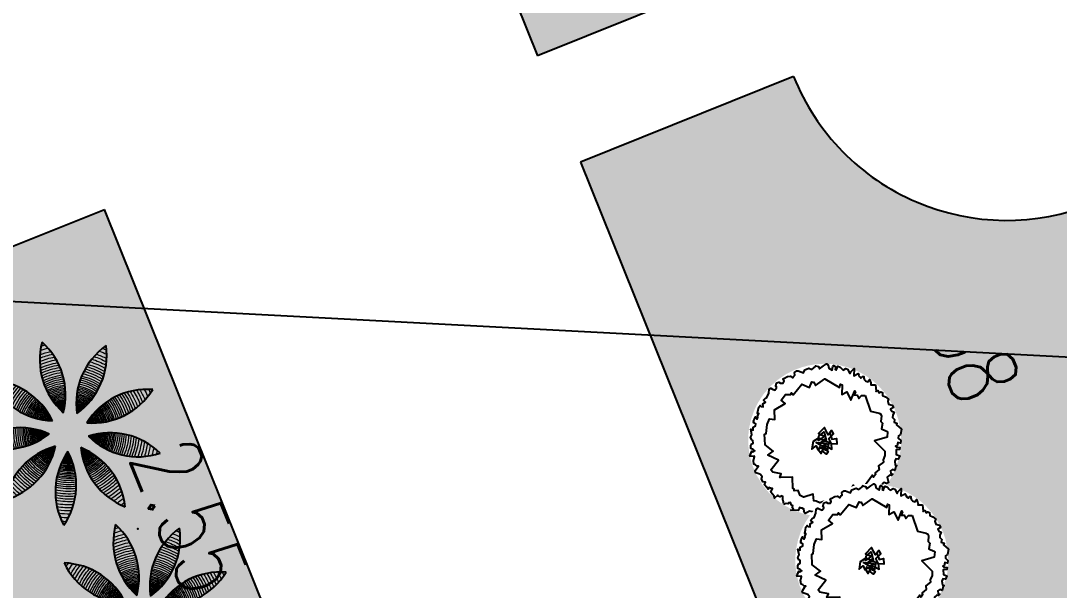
# Model space of a CAD drawing. Header units: millimetres. Extents: x 405522 to 410309, y 2303080 to 2310223.
# Drawn here: x 406972.26 to 406999.39, y 2306537.35 to 2306552.23 of the extents above; entities that cross this region are included whole.
import ezdxf
from ezdxf.enums import TextEntityAlignment as Align
from ezdxf.xclip import XClip

# ---------------------------------------------------------------- set-up
doc = ezdxf.new("R2010")
doc.units = ezdxf.units.MM
doc.header["$LTSCALE"] = 10
doc.header["$MEASUREMENT"] = 0
doc.header["$XCLIPFRAME"] = 0
doc.layers.get('0').update_dxf_attribs({"linetype": 'CONTINUOUS'})
doc.layers.get('Defpoints').update_dxf_attribs({"linetype": 'CONTINUOUS'})
for name, color, linetype in [('2CAY1', 88, 'CONTINUOUS'), ('caodo', 7, 'CONTINUOUS'), ('Cay', 86, 'CONTINUOUS'), ('co', 84, 'CONTINUOUS'), ('DIM', 4, 'CONTINUOUS'), ('Other', 9, 'CONTINUOUS'), ('w', 8, 'CONTINUOUS')]:
    doc.layers.add(name, color=color, linetype=linetype)
doc.layers.add('Bo-co', color=84, linetype='CONTINUOUS', lineweight=18)
doc.layers.add('Bo-CT-Khac-Ngoai', color=144, linetype='CONTINUOUS', lineweight=18)
doc.styles.add('Dien', font='simplex.shx', dxfattribs={"width": 0.75})
doc.styles.add('txt', font='romans.shx', dxfattribs={"height": 0.2})
doc.dimstyles.new('D6.7', dxfattribs={"dimscale": 6.7, "dimtxt": 1.5, "dimasz": 2, "dimexe": 1.5, "dimexo": 0.5, "dimgap": 1, "dimtad": 1, "dimdec": 0, "dimdsep": 46, "dimtxsty": 'Dien', "dimcen": 1, "dimclrd": 256, "dimclre": 256, "dimclrt": 7, "dimaunit": 1, "dimadec": 3, "dimazin": 0, "dimtfac": 1, "dimtdec": 0, "dimtmove": 1, "dimatfit": 0, "dimfxl": 1, "dimtolj": 1, "dimtzin": 0, "dimlwe": -1, "dimarcsym": 0})
pattern_1 = [(21.91894370438083, (407717.7514153625, 2306586.616748105), (0.3920329744667653, 0.91995116522732), [0.1874999999999999, -1.226713563]), (336.9189437043809, (407717.7514153625, 2306586.616748105), (0.3920329745701908, 0.9199511654700196), [0.1874999999999999, -0.8124999999999997]), (66.91894370438082, (407717.7514153625, 2306586.616748105), (-0.9199511654700196, 0.3920329745701908), [0.1874999999999999, -0.8124999999999997])]

# ---------------------------------------------------------------- blocks, each defined once
blk = doc.blocks.new('*D26')
at = {"layer": 'Defpoints', "color": 0, "linetype": 'Continuous'}
for p in [(406742.6619138751, 2306987.542138263), (407088.9799926709, 2306054.36399705), (407050.0361064873, 2306039.911268014)]:
    blk.add_point(p, dxfattribs=at)
at = {"layer": 'DIM'}
for p, q in [((406739.5212196925, 2306986.376574), (406694.2959683287, 2306969.592725042)), ((407085.8392984883, 2306053.198432786), (407040.6140239395, 2306036.414575225))]:
    blk.add_line(p, q, dxfattribs=at)
at = {"layer": 'DIM', "linetype": 'Continuous', "lineweight": -2}
blk.add_line((406708.380307929, 2306960.526641102), (407045.3738494347, 2306052.474044744), dxfattribs=at)
at = {"layer": 'DIM', "linetype": 'Continuous'}
for points in [[(406710.4741040507, 2306961.303683944), (406706.2865118071, 2306959.74959826), (406703.7180508765, 2306973.089417832)], [(407047.4676455563, 2306053.251087586), (407043.2800533128, 2306051.697001902), (407050.0361064873, 2306039.911268014)]]:
    blk.add_solid(points, dxfattribs=at)
at = {"layer": 'DIM', "color": 7, "linetype": 'Continuous', "insert": (406887.8695083207, 2306510.579817844), "char_height": 10.05, "attachment_point": 5, "rotation": 290.3607342621674, "style": 'Dien'}
blk.add_mtext('\\A1;995', dxfattribs=at)
blk = doc.blocks.new('cayduongpho1')
blk.add_wipeout([(-1.6495222243486942, 1.1285817911168756), (-1.747308805320129, 0.9703142030271552), (-1.8530318560676768, 0.748940709693307), (-1.9140756040081872, 0.5753590039858052), (-1.961613823061559, 0.3833209032007483), (-1.9903329413555577, 0.18339462330984801), (-1.9979466283453777, -0.05974798654626268), (-1.9890991824301187, -0.1976035187131382), (-1.9568230060138172, -0.4083622845859862), (-1.9002397089935852, -0.6208204385667928), (-1.833662948406114, -0.7964906227729092), (-1.7402750543530001, -0.9841885548656841), (-1.6376855353979203, -1.1470077268214833), (-1.5286933895630745, -1.288868098526303), (-1.397134712885701, -1.4305928684626834), (-1.2043647798487382, -1.5964836396539077), (-1.0021762425475438, -1.7307660607017423), (-0.742882199682381, -1.857097897982893), (-0.4836386226880702, -1.941005546240437), (-0.23668467732647194, -1.9864621627158), (0.011176118393371922, -2.000632491918924), (0.25130825232750964, -1.9849548247862288), (0.49946350087175395, -1.9375915978602452), (0.6831339041770396, -1.8808008769148992), (0.910350468576343, -1.7820640868616304), (1.1381245112947118, -1.646062517709415), (1.3351155686306144, -1.4908308134173405), (1.5238153832453991, -1.297415844317999), (1.7128041910041636, -1.0352315454587302), (1.8256960034014893, -0.819890220805926), (1.9199777158694133, -0.5647641269634969), (1.9781742416612265, -0.30313853184882555), (2.0007731318321844, -0.041010195141896855), (1.9867956464536474, 0.2387825682977862), (1.9528926439916345, 0.43617060200044566), (1.9056548026305156, 0.6100607223248806), (1.8270194911368929, 0.8156213400153938), (1.755557303479474, 0.9596347681017061), (1.6611720239513088, 1.114881564153646), (1.5355429628783552, 1.2822030403084312), (1.3756296665329888, 1.452232347495615), (1.1573538065955102, 1.6312931184999941), (1.0115946295997786, 1.725338704563459), (0.7500946149644929, 1.8538309452640593), (0.487046585831118, 1.9394285865970033), (0.2004123514588436, 1.989394430790627), (-0.06451819052901898, 1.9982631657842438), (-0.4188807921823303, 1.9547321863283011), (-0.7225471539394804, 1.8638045507359982), (-0.9899182860672123, 1.736502185733448), (-1.242190198776289, 1.5658768899400597), (-1.3928353650915273, 1.4334695942113171), (-1.4974491392234546, 1.3237706797644417)]).dxf.layer = '2CAY1'
at = {"layer": '2CAY1'}
for points in [[(-1.84622540383134, 0.6568533102981746), (-1.694374742684886, 0.7393169952556491), (-1.735701188677922, 0.7393169954884797), (-1.735701188677922, 0.7724754705559462), (-1.694374742684886, 0.8220690153539181), (-1.735701188561507, 0.8552274904213846), (-1.735701188445091, 0.9048210354521871), (-1.666983959032223, 0.9379795100539923), (-1.666983959032223, 1.020731529919431), (-1.639352905098349, 1.119918619981036), (-1.584090797463432, 1.119918619748205), (-1.515133297536522, 1.169512165011838), (-1.529068959644064, 1.268987589515746), (-1.487742513651028, 1.318581134546548), (-1.418785013956949, 1.268987589748576), (-1.377218298031949, 1.318581134313717), (-1.377218298381194, 1.384609749773517), (-1.294565406627953, 1.384609749773517), (-1.239543568808585, 1.401333154179156), (-1.211912514991127, 1.467361769638956), (-1.142955015180632, 1.484085174044594), (-1.142955015180632, 1.566837194142863), (-1.101628569653258, 1.566837194142863), (-1.046366461901926, 1.732052899198607), (-0.9084514623973519, 1.765211374266073), (-0.8534296246943995, 1.732052899198607), (-0.7981675169430673, 1.748776303837076), (-0.7707767330575734, 1.831528324168175), (-0.701819233247079, 1.847963393898681), (-0.6878835713723674, 1.781934778904542), (-0.6052306797355413, 1.798369848867878), (-0.5775996258016676, 1.765211374033242), (-0.5639042340917513, 1.798369848867878), (-0.5915352879092097, 1.881121868966147), (-0.5362731800414622, 1.897556938929483), (-0.4949467341648415, 1.814804919064045), (-0.3846627889433876, 1.864398464094847), (-0.3846627885941416, 1.963873888598755), (-0.2880742351990193, 1.963873888831586), (-0.2743788433726877, 1.897556939162314), (-0.2054213436786085, 1.897556938929483), (-0.1227684520417824, 1.947150483960286), (-0.1227684519253671, 1.996744028991088), (-0.06750634429045022, 1.980308959027752), (0.01514654757920653, 1.996744028758258), (0.01514654734637588, 1.930715413764119), (0.07040865533053875, 1.897556938929483), (0.1254304928006604, 1.930715413531289), (0.1254304929170758, 1.980308958794922), (0.1667569385608658, 1.963873888598755), (0.1806926005519927, 1.914280343800783), (0.2496501004789025, 1.881121868966147), (0.3736294376431033, 1.963873888831586), (0.4149558832868934, 1.93071541399695), (0.414955883519724, 1.847963393898681), (0.4839133832138032, 1.831528323702514), (0.5115444369148463, 1.914280343567953), (0.5668065447825938, 1.897556939162314), (0.5668065447825938, 1.847963393898681), (0.6081329904263839, 1.814804919296876), (0.732112328056246, 1.765211374033242), (0.870027327677235, 1.814804919296876), (0.9389848272548988, 1.748776303837076), (0.883722719270736, 1.682459354400635), (0.9526802189648151, 1.666024283971637), (1.007942326832563, 1.715617829235271), (1.02163771877531, 1.666024284437299), (1.021637718542479, 1.632865809137002), (1.076899826526642, 1.599707334535196), (1.159552718163468, 1.632865809137002), (1.187183771980926, 1.583272263873369), (1.21481482568197, 1.550113789504394), (1.21481482568197, 1.516955314436927), (1.2148148259148, 1.500520244473591), (1.297467717435211, 1.450926699209958), (1.407751663122326, 1.417768224375322), (1.421447054832242, 1.401333154411986), (1.421447054599412, 1.384609749773517), (1.463013770757243, 1.384609749773517), (1.463013770757243, 1.335016204509884), (1.449078108766116, 1.301857729908079), (1.407751663122326, 1.268987589515746), (1.463013770873658, 1.252264184644446), (1.490404554409906, 1.219394044717774), (1.600688500097021, 1.219394044484943), (1.642255215789191, 1.169512165011838), (1.642255215789191, 1.153077094582841), (1.642255215789191, 1.153077094582841), (1.628319553798065, 1.136642024386674), (1.683581661898643, 1.037166600115597), (1.642255215905607, 1.004296459723264), (1.642255215905607, 1.004296459723264), (1.642255215905607, 1.004296459723264), (1.710972445551306, 0.9711379848886281), (1.752539161359891, 0.9711379848886281), (1.752539161359891, 0.9215444398578256), (1.766234553186223, 0.8719508950598538), (1.752539161359891, 0.8719508948270231), (1.697277053724974, 0.8056339451577514), (1.752539161709137, 0.7393169952556491), (1.835192052880302, 0.7064468553289771), (1.917844944517128, 0.7228819255251437), (1.945475998334587, 0.5905363606289029), (1.862823106814176, 0.5409428153652698), (1.862823106697761, 0.4913492703344673), (1.848887444823049, 0.4581907957326621), (1.848887444939464, 0.4417557255364954), (1.862823107047006, 0.3590037054382265), (1.917844944517128, 0.3094101606402546), (1.959171390510164, 0.2762516855727881), (1.931780606741086, 0.2266581405419856), (1.917844944866374, 0.2266581407748163), (1.862823106814176, 0.1934996659401804), (1.876518498873338, 0.1770645955111831), (1.862823106814176, 0.1603411908727139), (1.876518498873338, 0.1271827160380781), (1.876518498756923, 0.07758917124010623), (1.904149552807212, 0.07758917124010623), (1.917844944633543, 0.07758917077444494), (1.95917139062658, 0.07758917124010623), (2.028128889854997, -0.1043499386869371), (1.986802444327623, -0.03803298878483474), (1.93178060639184, -0.1043499384541065), (1.904149552574381, -0.1043499389197677), (1.904149552807212, -0.1375084137544036), (1.848887444939464, -0.1871019585523754), (1.876518498640507, -0.2366955035831779), (1.904149552574381, -0.2366955035831779), (1.917844944517128, -0.2862890483811498), (1.945475998567417, -0.3194475236814469), (1.945475998567417, -0.3358825936447829), (1.876518498756923, -0.3854761386755854), (1.876518498756923, -0.3854761386755854), (1.862823106930591, -0.4021995433140546), (1.779929945245385, -0.4353580181486905), (1.779929945478216, -0.4849515634123236), (1.821256391005591, -0.5013866336084902), (1.821256391122006, -0.5509801786392927), (1.821256391005591, -0.5677035830449313), (1.821256391005591, -0.5677035830449313), (1.793865606887266, -0.5677035828121006), (1.904149552807212, -0.6172971280757338), (1.862823106697761, -0.6504556031432003), (1.793865607469343, -0.7660777631681412), (1.697277053608559, -0.7660777631681412), (1.710972445551306, -0.7992362382356077), (1.710972445667721, -0.8655531874392182), (1.752539161127061, -0.8655531874392182), (1.724908107658848, -0.8984233280643821), (1.724908107658848, -0.8984233280643821), (1.724908107426018, -0.9151467327028513), (1.683581661782227, -0.9978987525682896), (1.614624161738902, -0.9978987525682896), (1.62831955391448, -1.063927367562428), (1.573297716211528, -1.130244317697361), (1.518035608576611, -1.13024431746453), (1.476709162350744, -1.196272932458669), (1.476709162350744, -1.196272932458669), (1.476709162583575, -1.245866477722302), (1.476709162583575, -1.245866477722302), (1.490404554642737, -1.32861849758774), (1.449078108649701, -1.361776972189546), (1.421447055065073, -1.361776972422376), (1.338794163195416, -1.345341901993379), (1.297467717435211, -1.32861849758774), (1.297467717435211, -1.32861849758774), (1.311163109261543, -1.361776972189546), (1.297467717435211, -1.411370517220348), (1.297467717435211, -1.460964062251151), (1.297467717435211, -1.460964062251151), (1.2148148259148, -1.510557607281953), (1.187183771980926, -1.510557607281953), (1.104530880460516, -1.527281011920422), (1.10453088011127, -1.543716082116589), (1.118226272403263, -1.543716082116589), (1.145857326104306, -1.642903172178194), (1.049268772592768, -1.642903172178194), (1.007942326716147, -1.642903172411025), (1.021637718658894, -1.610033031785861), (0.9666158813051879, -1.576874556951225), (0.9526802189648151, -1.626468102214858), (0.9526802187319845, -1.692785051651299), (0.9526802187319845, -1.692785051651299), (0.8837227193871513, -1.725655192043632), (0.8423962736269459, -1.725655192276463), (0.8010698277503252, -1.692785051651299), (0.732112328056246, -1.725655192276463), (0.732112328056246, -1.725655192276463), (0.7321123278234154, -1.758813666878268), (0.6907858822960407, -1.808407211909071), (0.6081329906592146, -1.808407211909071), (0.4839133832138032, -1.891159231774509), (0.4839133832138032, -1.82513061678037), (0.414955883519724, -1.858000756939873), (0.359934045933187, -1.808407211909071), (0.3046719380654395, -1.82513061654754), (0.3046719378326088, -1.858000756707042), (0.3046719380654395, -1.89115923200734), (0.2772811544127762, -1.891159231774509), (0.2909765461226925, -1.891159231541678), (0.2633454923052341, -1.907882636645809), (0.2083236546022817, -1.907882636180148), (0.1393661547917873, -1.907882636412978), (0.1806926004355773, -1.841565686743706), (0.1254304929170758, -1.841565686743706), (0.1117351008579135, -1.858000756939873), (0.04277760104741901, -1.858000756707042), (0.02908220910467207, -1.858000756939873), (0.04277760116383433, -1.874724161578342), (0.02908220933750272, -1.891159231308848), (-0.05381095234770328, -1.907882636645809), (-0.1227684521581978, -1.924317706609145), (-0.1088327900506556, -1.924317706609145), (-0.1777902899775654, -1.907882636180148), (-0.1640948978019878, -1.874724161345512), (-0.1777902897447348, -1.825130616314709), (-0.2467477894388139, -1.858000756939873), (-0.3157052893657237, -1.808407211909071), (-0.3294006811920553, -1.858000756939873), (-0.3433363430667669, -1.874724161811173), (-0.3570317348930985, -1.874724162044004), (-0.3983581806533039, -1.858000756939873), (-0.4122938428772613, -1.858000756707042), (-0.4396846265299246, -1.82513061654754), (-0.4396846265299246, -1.82513061654754), (-0.5639042337425053, -1.82513061654754), (-0.6604927877197042, -1.858000756939873), (-0.7018192335963249, -1.825130616314709), (-0.7018192334799096, -1.775248737074435), (-0.7018192334799096, -1.775248737074435), (-0.7018192335963249, -1.709220121847466), (-0.7707767328247428, -1.69278505188413), (-0.798167516826652, -1.709220122080296), (-0.798167516826652, -1.725655192043632), (-0.798167516826652, -1.725655192043632), (-0.8121031788177788, -1.725655192043632), (-0.8947560702217743, -1.742378596914932), (-0.936082516098395, -1.692785051651299), (-0.9223871242720634, -1.642903172178194), (-0.9500181784387678, -1.576874556718394), (-1.005040016025305, -1.576874556718394), (-1.04636646178551, -1.626468101982027), (-1.073997515602969, -1.610033031785861), (-1.156650407472625, -1.543716082116589), (-1.198217122931965, -1.47768746712245), (-1.170586069114506, -1.411370517453179), (-1.225607907050289, -1.394935447024181), (-1.26693435292691, -1.378212042385712), (-1.322196460561827, -1.411370517220348), (-1.391153960372321, -1.378212042385712), (-1.404849352315068, -1.345341901993379), (-1.404849352315068, -1.1962729326915), (-1.487742513883859, -1.1962729326915), (-1.57039540540427, -1.113520912826061), (-1.57039540540427, -1.030768892960623), (-1.694374742917717, -0.9647402777336538), (-1.694374742684886, -0.9811753479298204), (-1.708310404792428, -0.8984233278315514), (-1.666983958799392, -0.8488297830335796), (-1.777267904486507, -0.7828011678066105), (-1.859920795890503, -0.7329192883335054), (-1.846225404180586, -0.6833257430698723), (-1.777267904253677, -0.6337321980390698), (-1.763332242611796, -0.5345451079774648), (-1.859920796006918, -0.5509801784064621), (-1.87361618783325, -0.5509801784064621), (-1.887551849707961, -0.5509801784064621), (-1.87361618783325, -0.4682281585410237), (-1.859920796006918, -0.4682281585410237), (-1.804658688255586, -0.4682281583081931), (-1.80465868813917, -0.4353580179158598), (-1.818594350246713, -0.4353580181486905), (-1.914942633593455, -0.4353580183815211), (-1.914942633826286, -0.3690410682465881), (-1.887551849940792, -0.3030124532524496), (-1.87361618783325, -0.2698539786506444), (-1.942573687527329, -0.2202604331541806), (-1.942573687643744, -0.1703785539139062), (-1.859920796006918, -0.07119146385230124), (-1.914942633826286, -0.07119146385230124), (-2.025466849212535, -0.0215979190543294), (-1.846225403947756, 0.04443069617263973), (-1.942573687760159, 0.1271827158052474), (-1.914942633826286, 0.1603411911055446), (-1.887551849707961, 0.1770645957440138), (-1.873616187716834, 0.2266581405419856), (-1.859920796239749, 0.2430932109709829), (-1.914942633593455, 0.2595282811671495), (-1.928878295817412, 0.2926867557689548), (-1.887551849940792, 0.3094101606402546), (-1.87361618783325, 0.3258452308364213), (-1.859920795890503, 0.3422803007997572), (-1.846225404180586, 0.3754387756343931), (-1.846225403947756, 0.4417557253036648), (-1.914942633826286, 0.4581907957326621), (-1.914942633826286, 0.4581907957326621), (-1.846225404064171, 0.5245077454019338), (-1.818594350479543, 0.5409428155981004), (-1.804658688255586, 0.5409428155981004), (-1.804658688255586, 0.5409428155981004)], [(-1.485511093400419, 0.5192284972872585), (-1.163078145706095, 0.803273135330528), (-1.203810756793246, 1.032401845324785), (-1.200329216895625, 1.034905733773485), (-1.204945541569032, 1.067857943009585), (-1.162582812248729, 1.118401217041537), (-1.022400087676942, 1.16100852494128), (-0.9987719672499225, 1.217471520649269), (-0.8498701653443277, 1.253582822391763), (-0.8498701655771583, 1.395567661384121), (-0.838202623068355, 1.430449813604355), (-0.7119777337647974, 1.468647956615314), (-0.4920141682960093, 1.204682043055072), (-0.3448706405470148, 1.56093727122061), (-0.248059825389646, 1.604472089326009), (-0.1242389986291528, 1.604472089326009), (-0.06750634429045022, 1.638512924313545), (0.07073771057184786, 1.555563463596627), (0.1504621244966984, 1.603608750039712), (0.2733074082061648, 1.544538130052388), (0.3129309797659516, 1.57098552538082), (0.3933535551186651, 1.551817912841216), (0.3559643253684044, 1.506949199130759), (0.8634192863246426, 1.38600429915823), (0.9217299779411405, 1.351016607368365), (0.9217299781739712, 1.334581537405029), (0.9773970823734999, 1.301180055830628), (0.7878067331621423, 1.150384088046849), (1.198745753150433, 1.026025827275589), (1.094558401964605, 0.9431575152557343), (1.334065339295194, 0.827587011968717), (1.315771784633398, 0.8056339456234127), (1.555889379233122, 0.5174823149573058), (1.555802594637498, 0.5172758200205863), (1.55580259533599, 0.4172501140274107), (1.565982123021968, 0.3568025755230337), (1.419032639823854, 0.2682446332182735), (1.581863299245015, 0.07284070900641382), (1.583433649037033, 0.06903867097571492), (1.583433649037033, -0.03152589057572186), (1.478947189636528, -0.125294552417472), (1.531249927124009, -0.2191700227558613), (1.486845094477758, -0.2369326043408364), (1.486845094710588, -0.2746187327429652), (1.211394136073068, -0.397627811646089), (1.348195387516171, -0.6886456219945103), (1.354873346630484, -0.7048139024991542), (1.254510746221058, -0.7048139024991542), (1.300319514819421, -0.9256684428546578), (1.256406377768144, -0.9958298986312002), (0.9519347045570612, -0.9069155093748122), (0.9332693839678541, -1.214586776448414), (0.7884976521600038, -1.127341238316149), (0.7145463756751269, -1.39051538426429), (0.46567368414253, -1.509146139957011), (0.4333230908960104, -1.47998716076836), (0.2069873071741313, -1.548480837140232), (0.04986704257316887, -1.548480836907402), (0.01166487322188914, -1.410143720218912), (-0.2163667518179864, -1.518840114120394), (-0.4862040834268555, -1.324775800574571), (-0.5210631040390581, -1.451006756396964), (-0.7031373429344967, -1.407611870206892), (-0.7549533143173903, -1.283789707347751), (-0.7999224652303383, -1.283789707347751), (-0.7748808482429013, -1.22368763317354), (-1.111764502245933, -1.123060196172446), (-1.111764502478763, -0.9031880828551948), (-1.27731055545155, -0.9031880828551948), (-1.277310555567965, -0.8548006601631641), (-1.28641409962438, -0.8499523168429732), (-1.222554026520811, -0.7733174317982048), (-1.479317416669801, -0.6195894256234169), (-1.417327066417783, -0.1783730352763087), (-1.511573837837204, -0.1944096384104341), (-1.511573837837204, -0.1446295958012342), (-1.276920471107587, -0.05818844446912408), (-1.388046198291704, 0.03725568880327046), (-1.234187066322193, 0.2218933857511729), (-1.496081408928148, 0.2218933859840035), (-1.474445051397197, 0.2478579634334892), (-1.388194781378843, 0.2478579629678279), (-1.414144863490947, 0.320220832945779), (-1.350358751020394, 0.3967669645790011), (-1.452540539437905, 0.4272887527476996)]]:
    blk.add_lwpolyline(points, close=True, dxfattribs=at)
blk.add_lwpolyline([(-0.2191546391695738, 0.04840888222679496), (-0.09493503160774708, 0.1643193766940385), (-0.1638925313018262, 0.2635064669884741), (-0.02621780196204782, 0.3298234166577458), (0.01534891361370683, 0.197477851761505), (-0.0812396394321695, 0.08156735682860017), (-0.2467856931034476, 0.1478843067307025), (-0.3018075306899846, 0.06513228639960289), (-0.1638925315346569, 0.03197381203062832), (-0.3018075306899846, -0.1335302277002484), (-0.09493503160774708, -0.2162822475656867), (-0.09493503160774708, -0.05077820760197937), (0.07037075166590512, -0.1499652976635844), (-0.03991319378837943, -0.1831237727310508), (-0.1915235852357, -0.1003717530984432), (-0.01228213985450566, 0.03197381226345897), (0.08430641354061663, -0.06721327779814601), (0.07037075189873576, 0.08156735682860017), (0.1669593050610274, -0.001184663036838174), (0.139328251243569, -0.1831237727310508), (0.07037075166590512, 0.03197381203062832), (0.0566753598395735, 0.1311609018594027), (0.2359168049879372, 0.1643193766940385), (0.2359168048715219, -0.01761973300017416), (0.125632859300822, 0.08156735706143081), (0.139328251243569, 0.2635064669884741), (0.01534891361370683, 0.197477851761505), (0.01534891373012215, -0.1666887025348842), (0.1530236429534853, -0.2658757923636585), (0.3462007503258064, -0.2162822475656867), (0.2219811428803951, -0.149965297896415), (0.3048743044491857, -0.06721327803097665), (0.2082857510540634, -0.05077820783481002), (0.2909386428073049, -0.05077820783481002), (0.3598961422685534, 0.0484088824596256), (0.2772432507481426, 0.04840888199396431), (0.1669593051774427, 0.08156735706143081), (0.2359168047551066, 0.197477851761505), (0.3185696963919327, 0.1807544471230358), (0.2772432509809732, 0.03197381179779768)], dxfattribs=at)
at = {"layer": '2CAY1', "const_width": 0.04814129088297766}
blk.add_lwpolyline([(-0.02266220818273723, -0.00118466280400753, 1), (0.0254887118935585, -0.00118466280400753, 1)], format="xyb", close=True, dxfattribs=at)
blk = doc.blocks.new('c11')
at = {"color": 2}
for radius, start, end in [(7.004642456682491, 108.6667326147075, 111.3332673857886), (7.004642456682491, 68.66673260799831, 71.33326739161174), (6.704642456682492, 107.3278008259885, 112.6721991679781), (6.704642456682492, 67.32780083202194, 72.6721991740115), (7.004642456682491, 148.6667326180337, 151.3332673796834), (6.704642456682492, 147.3278008291232, 152.6721991767874), (6.704642456682492, 27.32780082321258, 32.67219917087683), (7.004642456682491, 28.66673260861154, 31.33326738196627), (7.004642456682491, 188.666732612668, 191.3332673864156), (6.704642456682492, 187.3278008280561, 192.6721991767847), (6.704642456682492, 347.3278008232153, 352.6721991719439), (7.004642456682491, 348.6667326135844, 351.333267387332), (7.004642456682491, 228.6667326173418, 231.3332673845407), (6.704642456682492, 227.3278008351173, 232.672199167198), (6.704642456682492, 307.3278008328019, 312.6721991697868), (7.004642456682491, 308.6667326102514, 311.3332673826582), (6.704642456682492, 267.327800830375, 272.672199169625), (7.004642456682491, 268.666732613783, 271.333267386217)]:
    blk.add_arc((-3.2852403819561e-07, 3.916211426258087e-07), radius, start, end, dxfattribs=at)
at = {"color": 50}
for radius, start, end in [(6.404642456682492, 106.0534069798678, 113.9465930200475), (6.164642456682491, 105.0813010910636, 114.9186989039273), (6.164642456682491, 65.08130109607274, 74.91869890249606), (6.404642456682492, 66.05340698604844, 73.94659302013221), (6.404642456682492, 146.0534069756294, 153.9465930256193), (6.164642456682491, 145.0813011030196, 154.918698902497), (6.164642456682491, 25.0813011003305, 34.91869891173694), (6.404642456682492, 26.05340697438064, 33.94659302437057), (6.404642456682492, 186.0534069796944, 193.9465930192403), (6.164642456682491, 185.081301093435, 194.9186989101891), (6.164642456682491, 345.0813011027015, 354.9186989065651), (6.404642456682492, 346.0534069807597, 353.9465930203056), (6.404642456682492, 226.0534069779508, 233.9465930223348), (6.164642456682491, 225.0813010931263, 234.9186988981426), (6.164642456682491, 305.081301096399, 314.9186989068737), (6.404642456682492, 306.0534069830578, 313.9465930220492), (6.164642456682491, 265.0813010968989, 274.9186989031011), (6.404642456682492, 266.0534069838852, 273.9465930294234)]:
    blk.add_arc((-3.2852403819561e-07, 3.916211426258087e-07), radius, start, end, dxfattribs=at)
at = {"color": 51}
for start, end in [(104.1527942350912, 115.8472057603426), (64.15279424547333, 75.84720576490882), (144.1527942384488, 155.847205763515), (24.152794236485, 35.84720577627075), (184.1527942395662, 195.8472057665295), (344.1527942481251, 355.8472057604338), (224.1527942488856, 235.8472057576161), (304.1527942479037, 315.847205765332), (264.1527942357446, 275.8472057642554)]:
    blk.add_arc((-3.2852403819561e-07, 3.916211426258087e-07), 5.924642456682491, start, end, dxfattribs=at)
at = {"color": 62}
for radius, start, end in [(5.684642456682491, 103.2698980578464, 116.7301019402833), (5.444642456682491, 102.4353481443679, 117.5646518544102), (5.244642456682492, 101.7793801864088, 118.2206198151459), (5.244642456682492, 61.77938018485413, 78.2206198135912), (5.444642456682491, 62.4353481394166, 77.56465186214568), (5.684642456682491, 63.26989805971669, 76.73010194864565), (5.684642456682491, 143.26989805701, 156.7301019429686), (5.444642456682491, 142.4353481404721, 157.5646518599943), (5.244642456682492, 141.779380194047, 158.220619818558), (5.244642456682492, 21.77938019382993, 38.22061982056029), (5.444642456682491, 22.43534814255128, 37.56465186359436), (5.684642456682491, 23.2698980570314, 36.73010194298995), (5.684642456682491, 183.2698980508422, 196.7301019407853), (5.444642456682491, 182.4353481420588, 197.5646518656367), (5.244642456682492, 181.7793801927803, 198.2206198228848), (5.244642456682492, 341.7793801918721, 358.2206198205535), (5.444642456682491, 342.4353481470815, 357.5646518579413), (5.684642456682491, 343.2698980592147, 356.7301019491577), (5.684642456682491, 223.2698980596465, 236.7301019414961), (5.444642456682491, 222.4353481381276, 237.5646518666185), (5.244642456682492, 221.779380194441, 238.2206198192272), (5.244642456682492, 301.7793801934686, 318.2206198199511), (5.444642456682491, 302.4353481390111, 317.5646518618724), (5.684642456682491, 303.2698980585039, 316.7301019403535), (5.244642456682492, 261.7793801894645, 278.2206198171371), (5.444642456682491, 262.4353481363359, 277.564651857052), (5.684642456682491, 263.269898057929, 276.7301019420709)]:
    blk.add_arc((-3.2852403819561e-07, 3.916211426258087e-07), radius, start, end, dxfattribs=at)
at = {"color": 72}
for radius, start, end in [(5.044642456682491, 101.1620709020923, 118.8379291045397), (5.044642456682491, 61.16207090130325, 78.83792910445163), (4.844642456682491, 100.5866169260953, 119.4133830813351), (4.844642456682491, 60.586616936837, 79.4133830804613), (5.044642456682491, 141.1620709024417, 158.8379291044878), (4.844642456682491, 140.5866169263909, 159.4133830745949), (4.844642456682491, 20.58661692540504, 39.4133830736091), (5.044642456682491, 21.16207090795281, 38.83792909755829), (5.044642456682491, 181.1620709115464, 198.8379291002174), (4.844642456682491, 180.5866169233495, 199.4133830652659), (4.844642456682491, 340.5866169347341, 359.4133830766505), (5.044642456682491, 341.1620708997826, 358.837929101791), (4.844642456682491, 220.586616937481, 239.4133830753679), (4.844642456682491, 300.5866169303741, 319.4133830769894), (5.044642456682491, 221.1620709044521, 238.8379290954108), (5.044642456682491, 301.1620708988816, 318.8379290999382), (4.844642456682491, 260.5866169286263, 279.4133830779539), (5.044642456682491, 261.1620709085444, 278.8379291046375)]:
    blk.add_arc((-3.2852403819561e-07, 3.916211426258087e-07), radius, start, end, dxfattribs=at)
at = {"color": 90}
for radius, start, end in [(4.644642456682491, 100.056918605838, 119.9430813976007), (4.444642456682491, 99.5777333883954, 120.4222666163153), (4.284642456682491, 99.23462050195167, 120.7653795058637), (4.124642456682491, 98.93110410488784, 121.0688959044664), (4.124642456682491, 58.9311041138446, 81.0688959017014), (4.284642456682491, 59.23462049986775, 80.76537950463197), (4.444642456682491, 59.57773339619155, 80.42226661818172), (4.644642456682491, 60.05691860817909, 79.94308139416195), (4.644642456682491, 140.0569186062174, 159.9430813987051), (4.444642456682491, 139.577733383238, 160.4222666119873), (4.284642456682491, 139.2346205034778, 160.7653795080363), (4.124642456682491, 138.9311041070232, 161.0688959062076), (4.124642456682491, 18.93110410641103, 41.06889589735882), (4.284642456682491, 19.23462049196376, 40.76537950087756), (4.444642456682491, 19.57773338801272, 40.42226662108704), (4.644642456682491, 20.05691860129494, 39.94308139806497), (4.444642456682491, 179.5777333922914, 200.4222666224594), (4.284642456682491, 179.2346204962549, 200.7653795035487), (4.124642456682491, 178.9311041068052, 201.0688959115432), (4.124642456682491, 338.931104103303, 1.068895906532758), (4.284642456682491, 339.2346205089249, 0.7653795037450907), (4.444642456682491, 339.5777333923697, 0.4222666210484667), (4.644642456682491, 180.0569186170805, 199.9430814040878), (4.644642456682491, 340.0569186084524, 359.9430813962597), (4.644642456682491, 220.0569186038184, 239.9430814013521), (4.444642456682491, 219.5777333911008, 240.4222666177325), (4.284642456682491, 219.2346204971209, 240.7653795050699), (4.124642456682491, 218.9311041098026, 241.0688959098812), (4.124642456682491, 298.9311041017942, 321.0688959047661), (4.284642456682491, 299.2346205007506, 320.7653795028791), (4.444642456682491, 299.5777333822675, 320.4222666191813), (4.644642456682491, 300.0569186044211, 319.9430813961816), (4.444642456682491, 259.5777333858741, 280.4222666141259), (4.644642456682491, 260.0569186058582, 279.9430814007117), (4.284642456682491, 259.2346205004102, 280.7653795061426), (4.124642456682491, 258.9311041068416, 281.0688958997044)]:
    blk.add_arc((-3.2852403819561e-07, 3.916211426258087e-07), radius, start, end, dxfattribs=at)
at = {"color": 92}
for radius, start, end in [(3.96464245668249, 98.67140719402244, 121.3285928170375), (3.80464245668249, 98.46054633836769, 121.5394536695021), (3.64464245668249, 98.30451451896677, 121.6954854961973), (3.64464245668249, 58.3045145221623, 81.69548548763339), (3.80464245668249, 58.46054633049793, 81.53945366822983), (3.96464245668249, 58.67140718296253, 81.3285928191653), (3.96464245668249, 138.6714071866006, 161.3285928136018), (3.80464245668249, 138.4605463408046, 161.5394536687222), (3.64464245668249, 138.3045145164836, 161.6954854889323), (3.64464245668249, 18.30451451106767, 41.69548548795321), (3.80464245668249, 18.46054633338987, 41.53945367360376), (3.96464245668249, 18.67140718853355, 41.32859282782181), (3.96464245668249, 178.6714071850439, 201.3285928143977), (3.80464245668249, 178.4605463400401, 201.5394536767887), (3.64464245668249, 178.3045145109485, 201.6954854862932), (3.64464245668249, 338.3045145137069, 1.695485502583233), (3.80464245668249, 338.4605463380688, 1.539453673295311), (3.96464245668249, 338.6714071856022, 1.328592814956104), (3.80464245668249, 218.4605463328139, 241.5394536745137), (3.64464245668249, 218.304514513273, 241.6954854987168), (3.64464245668249, 298.3045145134812, 321.6954854908615), (3.80464245668249, 298.4605463435716, 321.5394536671862), (3.96464245668249, 218.6714071830466, 241.3285928104535), (3.96464245668249, 298.6714071895465, 321.3285928211212), (3.96464245668249, 258.671407190907, 281.3285928221733), (3.80464245668249, 258.4605463439855, 281.5394536690851), (3.64464245668249, 258.3045145170564, 281.6954854960069)]:
    blk.add_arc((-3.2852403819561e-07, 3.916211426258087e-07), radius, start, end, dxfattribs=at)
at = {"color": 94}
for radius, start, end in [(3.52464245668249, 98.22775369820276, 121.7722463149641), (3.40464245668249, 98.18944325047839, 121.8105567568751), (3.284642456682489, 98.19374462583157, 121.8062553850459), (3.284642456682489, 58.19374461495411, 81.80625538737247), (3.40464245668249, 58.18944324879313, 81.81055676272578), (3.52464245668249, 58.22775369637704, 81.77224631030778), (3.164642456682489, 98.24551289719557, 121.7544871155207), (3.044642456682489, 98.35044641092547, 121.6495535994096), (3.044642456682489, 58.35044640626846, 81.64955360227331), (3.164642456682489, 58.24551289582266, 81.75448711600671), (3.52464245668249, 138.2277537007725, 161.7722463147504), (3.40464245668249, 138.1894432458818, 161.8105567667188), (3.284642456682489, 138.1937446147424, 161.8062553888909), (3.164642456682489, 138.24551289556, 161.7544871175003), (3.044642456682489, 138.350446413356, 161.6495536015351), (3.044642456682489, 18.35044641322667, 41.64955360547764), (3.164642456682489, 18.24551289725756, 41.75448710888185), (3.284642456682489, 18.19374462586505, 41.80625538525764), (3.40464245668249, 18.18944324595482, 41.81055675856489), (3.52464245668249, 18.22775369792045, 41.77224631362003), (3.52464245668249, 178.2277536975371, 201.7722463106619), (3.40464245668249, 178.1894432516119, 201.8105567677724), (3.284642456682489, 178.1937446246069, 201.806255385408), (3.164642456682489, 178.2455128889058, 201.7544871147552), (3.044642456682489, 178.3504464118166, 201.6495535913789), (3.044642456682489, 338.3504464086212, 1.649553601518109), (3.164642456682489, 338.2455128976349, 1.754487111094267), (3.284642456682489, 338.1937446170698, 1.806255402060241), (3.40464245668249, 338.1894432470911, 1.810556761721621), (3.52464245668249, 338.2277536918122, 1.772246315796711), (3.52464245668249, 218.2277536980915, 241.7722463211335), (3.40464245668249, 218.1894432417884, 241.8105567687511), (3.284642456682489, 218.1937446279585, 241.8062553936821), (3.164642456682489, 218.2455129015012, 241.7544871128688), (3.044642456682489, 218.3504464210249, 241.6495536098904), (3.044642456682489, 298.3504464081846, 321.6495536081759), (3.164642456682489, 298.2455128930071, 321.7544871131047), (3.284642456682489, 298.193744624378, 321.8062553866502), (3.40464245668249, 298.1894432493086, 321.8105567582116), (3.52464245668249, 298.2277537028068, 321.7722463165154), (3.284642456682489, 258.1937446168251, 281.8062553897039), (3.164642456682489, 258.2455129034447, 281.754487116146), (3.044642456682489, 258.350446416945, 281.649553602653), (3.52464245668249, 258.2277536965226, 281.7722463165371), (3.40464245668249, 258.1894432511642, 281.8105567618937)]:
    blk.add_arc((-3.2852403819561e-07, 3.916211426258087e-07), radius, start, end, dxfattribs=at)
at = {"color": 96}
for radius, start, end in [(2.944642456682489, 98.48332418583175, 121.5166758305728), (2.844642456682489, 98.66233785570563, 121.3376621615443), (2.744642456682489, 98.89279234963684, 121.1072076650299), (2.644642456682489, 99.18089439501848, 120.8191056218803), (2.644642456682489, 59.18089438957609, 80.81910562686396), (2.744642456682489, 58.89279234639197, 81.10720766354302), (2.844642456682489, 58.66233785678778, 81.33766216407643), (2.944642456682489, 58.4833241807996, 81.5166758273625), (2.944642456682489, 138.4833241923554, 161.5166758281314), (2.844642456682489, 138.6623378643073, 161.337662158162), (2.744642456682489, 138.8927923482414, 161.107207671626), (2.644642456682489, 139.1808943917754, 160.8191056291514), (2.644642456682489, 19.18089439823932, 40.8191056226802), (2.744642456682489, 18.89279235577676, 41.10720767058099), (2.844642456682489, 18.66233785661114, 41.33766216453629), (2.944642456682489, 18.48332418663524, 41.51667582205447), (2.944642456682489, 178.4833241832889, 201.5166758255582), (2.844642456682489, 178.6623378541516, 201.3376621682135), (2.744642456682489, 178.8927923502058, 201.1072076727833), (2.644642456682489, 179.1808943863634, 200.8191056283875), (2.644642456682489, 339.1808943840817, 0.8191056269754432), (2.744642456682489, 338.8927923420639, 1.107207676469627), (2.844642456682489, 338.6623378590651, 1.33766215918502), (2.944642456682489, 338.4833241868524, 1.51667581671107), (2.944642456682489, 218.4833241868986, 241.5166758194114), (2.844642456682489, 218.6623378452856, 241.3376621539371), (2.744642456682489, 218.8927923454231, 241.1072076623924), (2.644642456682489, 219.1808943960478, 240.8191056152409), (2.644642456682489, 299.1808943905828, 320.8191056227209), (2.744642456682489, 298.8927923434474, 321.1072076733357), (2.844642456682489, 298.6623378577684, 321.3376621588815), (2.944642456682489, 298.4833241864513, 321.5166758318455), (2.944642456682489, 258.4833241938376, 281.5166758284333), (2.844642456682489, 258.662337851211, 281.3376621579515), (2.744642456682489, 258.8927923434151, 281.1072076722451), (2.644642456682489, 259.1808943930301, 280.819105622577)]:
    blk.add_arc((-3.2852403819561e-07, 3.916211426258087e-07), radius, start, end, dxfattribs=at)
at = {"color": 98}
for radius, start, end in [(2.544642456682489, 99.5339562443512, 120.4660437664619), (2.464642456682489, 99.86895624314133, 120.1310437763565), (2.544642456682489, 59.53395625078557, 80.46604376222678), (2.464642456682489, 59.86895624187768, 80.1310437765729), (2.544642456682489, 139.5339562503142, 160.4660437698328), (2.384642456682489, 100.2562687622225, 119.7437312557592), (2.304642456682489, 100.70195314143, 119.2980468713258), (2.224642456682489, 101.2130972202187, 118.7869028079516), (2.384642456682489, 60.2562687624418, 79.74373125090453), (2.304642456682489, 60.70195314030801, 79.29804687167812), (2.224642456682489, 61.21309721600976, 78.78690279940963), (2.544642456682489, 19.53395625977252, 40.46604376849264), (2.464642456682489, 139.8689562468874, 160.1310437737408), (2.384642456682489, 140.2562687593806, 159.743731248933), (2.304642456682489, 140.701953144212, 159.2980468797588), (2.224642456682489, 141.2130972169365, 158.7869028053398), (2.224642456682489, 21.21309722194632, 38.78690279764033), (2.304642456682489, 20.70195314755686, 39.29804687033607), (2.384642456682489, 20.25626876589144, 39.74373125940603), (2.464642456682489, 19.86895625361838, 40.13104376761135), (2.544642456682489, 179.5339562595769, 200.4660437661718), (2.464642456682489, 179.8689562498627, 200.1310437721609), (2.464642456682489, 339.8689562403644, 0.1310437768176883), (2.544642456682489, 339.5339562486586, 0.46604376710265), (2.384642456682489, 180.256268765038, 199.7437312450689), (2.304642456682489, 180.7019531394693, 199.2980468750669), (2.224642456682489, 181.2130972103461, 198.7869028000836), (2.224642456682489, 341.213097214694, 358.7869028029911), (2.304642456682489, 340.7019531397281, 359.2980468738699), (2.384642456682489, 340.2562687674871, 359.743731248302), (2.464642456682489, 219.8689562464025, 240.1310437670583), (2.384642456682489, 220.2562687712804, 239.7437312440783), (2.304642456682489, 220.7019531386232, 239.2980468746064), (2.224642456682489, 221.2130972183083, 238.7869027982794), (2.224642456682489, 301.2130972131298, 318.7869028005164), (2.304642456682489, 300.7019531379399, 319.2980468758399), (2.384642456682489, 300.2562687616833, 319.7437312577015), (2.464642456682489, 299.8689562387258, 320.1310437723878), (2.544642456682489, 219.5339562588751, 240.4660437673011), (2.384642456682489, 260.2562687632987, 279.7437312521068), (2.304642456682489, 260.7019531423709, 279.2980468773765), (2.224642456682489, 261.2130972237871, 278.7869028046181), (2.544642456682489, 299.5339562508816, 320.4660437701936), (2.544642456682489, 259.5339562501678, 280.4660437629504), (2.464642456682489, 259.8689562488215, 280.1310437797895)]:
    blk.add_arc((-3.2852403819561e-07, 3.916211426258087e-07), radius, start, end, dxfattribs=at)
at = {"color": 99}
for radius, start, end in [(2.144642456682489, 101.7980539613576, 118.2019460536892), (2.084642456682489, 102.2911124713833, 117.7088875505418), (2.024642456682489, 102.8361295663948, 117.1638704502154), (1.964642456682488, 103.4387486507118, 116.5612513782003), (1.904642456682488, 104.1055173661875, 115.8944826585574), (2.144642456682489, 61.79805395849337, 78.20194605823), (2.084642456682489, 62.29111247928183, 77.7088875481683), (2.024642456682489, 62.83612957367814, 77.16387045311544), (1.964642456682488, 63.43874864566317, 76.56125137833843), (1.904642456682488, 64.10551736526976, 75.89448266293964), (2.144642456682489, 141.7980539607029, 158.2019460579815), (2.084642456682489, 142.2911124744638, 157.7088875548409), (2.024642456682489, 142.8361295730531, 157.1638704583181), (1.964642456682488, 143.4387486482528, 156.5612513744772), (1.904642456682488, 144.1055173733585, 155.8944826551214), (1.904642456682488, 24.10551737468073, 35.89448264526961), (1.964642456682488, 23.43874865530809, 36.56125138509726), (2.024642456682489, 22.8361295688597, 37.16387046029704), (2.084642456682489, 22.29111247490575, 37.70888754424954), (2.144642456682489, 21.79805395688168, 38.20194605803037), (2.144642456682489, 181.7980539579079, 198.2019460617386), (2.084642456682489, 182.2911124684462, 197.7088875591193), (2.024642456682489, 182.836129573964, 197.1638704582718), (1.964642456682488, 183.438748639542, 196.5612513806504), (1.904642456682488, 184.1055173618476, 195.8944826541664), (1.904642456682488, 344.1055173733207, 355.8944826514583), (1.964642456682488, 343.4387486468244, 356.5612513737743), (2.024642456682489, 342.8361295711571, 357.1638704530138), (2.084642456682489, 342.2911124703547, 357.7088875448833), (2.144642456682489, 341.7980539656903, 358.2019460554257), (2.144642456682489, 221.7980539653809, 238.201946059128), (2.084642456682489, 222.2911124754408, 237.7088875505475), (2.024642456682489, 222.8361295655105, 237.1638704475236), (1.964642456682488, 223.4387486427421, 236.5612513754147), (1.904642456682488, 224.1055173758234, 235.8944826476984), (1.904642456682488, 304.1055173633473, 315.8944826619039), (1.964642456682488, 303.4387486486345, 316.5612513761168), (2.024642456682489, 302.8361295709188, 317.163870457877), (2.084642456682489, 302.2911124734947, 317.7088875478923), (2.144642456682489, 301.7980539649083, 318.2019460534556), (2.144642456682489, 261.7980539685071, 278.2019460645022), (2.084642456682489, 262.2911124747461, 277.7088875516932), (2.024642456682489, 262.8361295700606, 277.1638704564115), (1.964642456682488, 263.4387486507807, 276.5612513823514), (1.904642456682488, 264.1055173668237, 275.8944826597156)]:
    blk.add_arc((-3.2852403819561e-07, 3.916211426258087e-07), radius, start, end, dxfattribs=at)
at = {"color": 79}
for radius, start, end in [(1.844642456682488, 104.8440877282513, 115.155912299627), (1.804642456682488, 105.3807441265948, 114.6192558981447), (1.764642456682489, 105.9563593851548, 114.0436406381325), (1.724642456682489, 106.5743995280102, 113.4256004983862), (1.844642456682488, 64.84408773019356, 75.15591229753872), (1.804642456682488, 65.3807441261104, 74.61925590266834), (1.764642456682489, 65.95635938557682, 74.04364064691076), (1.724642456682489, 66.57439953751899, 73.42560049497409), (1.844642456682488, 144.8440877359705, 155.1559123022231), (1.804642456682488, 145.3807441299788, 154.6192558978494), (1.764642456682489, 145.9563593909298, 154.0436406417886), (1.724642456682489, 146.5743995327456, 153.4256004932766), (1.684642456682489, 147.2387907909, 152.7612092449275), (1.644642456682489, 147.9540050915107, 152.0459949397343), (1.624642456682489, 148.3322433070493, 151.6677567270877), (1.604642456682489, 148.725166820397, 151.2748332226275), (1.584642456682489, 149.133540259982, 150.8664597767781), (1.684642456682489, 107.2387907946379, 112.761209241594), (1.644642456682489, 107.9540050887534, 112.0459949412332), (1.624642456682489, 108.3322432982394, 111.6677567246906), (1.604642456682489, 108.7251668139469, 111.2748332118359), (1.584642456682489, 109.1335402566057, 110.8664597784094), (1.564642456682489, 109.5581878616023, 110.4418121737127), (1.684642456682489, 67.23879079432054, 72.76120923479736), (1.644642456682489, 67.95400509468607, 72.04599494708532), (1.624642456682489, 68.33224331122891, 71.66775673128284), (1.604642456682489, 68.72516682408221, 71.274833221921), (1.584642456682489, 69.1335402575054, 70.86645977297336), (1.564642456682489, 69.55818786219677, 70.44181217428975), (1.584642456682489, 29.13354025626889, 30.8664597846364), (1.604642456682489, 28.72516682208512, 31.27483321279458), (1.624642456682489, 28.3322433058933, 31.6677567410196), (1.644642456682489, 27.95400509321321, 32.04599493818251), (1.684642456682489, 27.23879078490006, 32.76120923875539), (1.724642456682489, 26.57439952163822, 33.42560049687039), (1.764642456682489, 25.9563593851199, 34.04364064238018), (1.804642456682488, 25.38074413197383, 34.61925590334596), (1.844642456682488, 24.84408772479065, 35.15591229736513), (1.564642456682489, 149.5581878667006, 150.4418121749904), (1.564642456682489, 29.55818786969296, 30.44181218132092), (1.844642456682488, 184.8440877219966, 195.1559122951781), (1.804642456682488, 185.3807441324222, 194.6192558954583), (1.764642456682489, 185.9563593848813, 194.0436406434557), (1.724642456682489, 186.5743995279787, 193.4256004881829), (1.684642456682489, 187.2387907954649, 192.7612092369856), (1.644642456682489, 187.954005092498, 192.0459949501525), (1.624642456682489, 188.3322432983502, 191.6677567285473), (1.604642456682489, 188.7251668230369, 191.2748332166606), (1.584642456682489, 189.1335402517579, 190.8664597792605), (1.564642456682489, 189.5581878605845, 190.4418121688736), (1.564642456682489, 349.5581878573651, 350.4418121799881), (1.584642456682489, 349.133540248199, 350.8664597756431), (1.604642456682489, 348.7251668238917, 351.2748332033347), (1.624642456682489, 348.3322432989308, 351.6677567290151), (1.644642456682489, 347.9540050903789, 352.0459949480606), (1.684642456682489, 347.2387907905091, 352.7612092442368), (1.724642456682489, 346.5743995263415, 353.42560049929), (1.764642456682489, 345.9563593840458, 354.0436406423473), (1.804642456682488, 345.3807441191335, 354.6192558941407), (1.844642456682488, 344.8440877323183, 355.1559122912959), (1.844642456682488, 224.8440877399891, 235.1559122926464), (1.804642456682488, 225.3807441271967, 234.6192559058508), (1.764642456682489, 225.9563593855803, 234.0436406446008), (1.724642456682489, 226.57439952263, 233.4256005021086), (1.684642456682489, 227.2387908025708, 232.7612092365853), (1.644642456682489, 227.954005089093, 232.0459949405443), (1.624642456682489, 228.3322432998545, 231.6677567290444), (1.604642456682489, 228.7251668239306, 231.2748332241886), (1.584642456682489, 229.133540253247, 230.8664597756456), (1.564642456682489, 229.5581878592248, 230.4418121805712), (1.604642456682489, 268.7251668254675, 271.2748332078747), (1.584642456682489, 269.1335402564192, 270.8664597769275), (1.564642456682489, 269.558187856725, 270.4418121766246), (1.564642456682489, 309.558187862133, 310.4418121733113), (1.584642456682489, 309.1335402534692, 310.8664597793425), (1.604642456682489, 308.7251668185209, 311.2748332187344), (1.624642456682489, 308.3322433084322, 311.6677567239622), (1.644642456682489, 307.9540050969025, 312.0459949436354), (1.684642456682489, 307.2387907874179, 312.7612092400293), (1.724642456682489, 306.5743995272669, 313.425600501073), (1.764642456682489, 305.956359384829, 314.0436406473517), (1.804642456682488, 305.3807441236263, 314.6192559057866), (1.844642456682488, 304.8440877313982, 315.1559122977426), (1.844642456682488, 264.8440877313528, 275.1559122964185), (1.804642456682488, 265.3807441318166, 274.6192559080741), (1.764642456682489, 265.9563593841704, 274.0436406490971), (1.724642456682489, 266.5743995320868, 273.425600501204), (1.684642456682489, 267.2387907903741, 272.7612092435803), (1.644642456682489, 267.954005099027, 272.0459949409682), (1.624642456682489, 268.3322433074533, 271.6677567325504)]:
    blk.add_arc((-3.2852403819561e-07, 3.916211426258087e-07), radius, start, end, dxfattribs=at)
at = {"layer": 'Cay', "extrusion": (0, 0, -0.9999999999999999)}
blk.add_ellipse((2.932440732140094, 5.768136715982109), major_axis=(5.344124958205591, 1.431953966637318), ratio=0.9999999999999799, start_param=2.508384204699481, end_param=3.600268177335022, dxfattribs=at)
at = {"layer": 'Cay', "extrusion": (0, 0, -0.9999999999999998)}
for centre, major_axis in [((-5.954067068872973, 2.53371239034459), (5.344124958205597, 1.431953966637318)), ((-2.932441389421001, 5.768136716680601), (5.014279494962797, -2.338196928806457)), ((1.461306052980945, 6.303585950750858), (2.338196928517778, -5.014279495097411)), ((4.728411710355431, -4.417320837266743), (-5.511591888688656, 0.4822018084015594))]:
    blk.add_ellipse(centre, major_axis=major_axis, ratio=0.9999999999999795, start_param=5.649976858289276, end_param=6.741860830924816, dxfattribs=at)
at = {"layer": 'Cay', "extrusion": (0, 0, -1)}
for centre, major_axis, ratio, start_param, end_param in [((5.954066411359236, 2.533712389878929), (5.014279494962794, -2.338196928806454), 0.9999999999999799, 2.508384204699481, 3.600268177335022), ((-1.461306709330529, 6.303585950052366), (3.173394960170874, 4.532077686695846), 0.9999999999999798, 2.508384204699481, 3.600268177335022), ((6.18971809046343, -1.886263939319178), (2.338196928517776, -5.014279495097407), 0.9999999999999798, 2.508384204699481, 3.600268177335022), ((-3.529132388299331, -5.423636225052178), (-0.482201808084254, 5.511591888716416), 0.9999999999999795, 5.649976858289276, 6.741860830924816), ((3.529131730552763, -5.423636224353686), (-1.431953966944985, -5.344124958123152), 0.9999999999999798, 2.508384204699481, 3.600268177335022), ((-5.171292654937133, 3.889517444884405), (-0.4822018080842546, 5.511591888716412), 0.9999999999999798, 2.508384204699481, 3.600268177335022), ((5.171291998820379, 3.889517444884405), (-1.431953966944986, -5.344124958123156), 0.9999999999999795, 5.649976858289276, 6.741860830924816), ((-6.461573448497802, -0.3444993167649955), (-3.91217099126061, 3.912170991485834), 0.9999999999999798, 2.508384204699481, 3.600268177335022), ((0.7827740845968947, -6.423228661064059), (-3.912170991260612, 3.912170991485836), 0.9999999999999795, 5.649976858289276, 6.741860830924816), ((-4.7284123665886, -4.417320836568251), (-5.511591888688651, 0.4822018084015592), 0.9999999999999799, 2.508384204699481, 3.600268177335022), ((-0.7827747417613864, -6.423228660132736), (-4.53207768687854, -3.17339495990996), 0.9999999999999798, 2.508384204699481, 3.600268177335022), ((6.461572792148218, -0.3444993172306567), (-4.532077686878544, -3.17339495990996), 0.9999999999999795, 5.649976858289276, 6.741860830924816)]:
    blk.add_ellipse(centre, major_axis=major_axis, ratio=ratio, start_param=start_param, end_param=end_param, dxfattribs=at)
at = {"layer": 'Cay', "extrusion": (0, 0, -0.9999999999999997)}
blk.add_ellipse((-6.189718748326413, -1.886263939319178), major_axis=(3.173394960170875, 4.532077686695849), ratio=0.9999999999999795, start_param=5.649976858289276, end_param=6.741860830924816, dxfattribs=at)
blk = doc.blocks.new('20')
at = {"layer": 'caodo', "color": 8, "linetype": 'Continuous'}
blk.add_point((-632.2399999999907, -769.5400000000373, 0.2300000000000004), dxfattribs=at)
at = {"layer": 'caodo', "color": 8, "linetype": 'Continuous', "style": 'txt', "width": 0.75}
for s, p in [('2.38', (-611.5499999999884, -764.5400000000373, 0.06000000000000005)), ('2.55', (-631.7399999999907, -769.5400000000373, 0.2300000000000004))]:
    blk.add_text(s, height=1.8, rotation=292, dxfattribs=at).set_placement(p, align=Align.CENTER)

msp = doc.modelspace()

# ---------------------------------------------------------------- hatches: boundary and pattern name
at = {"layer": 'co', "linetype": 'Continuous'}
h = msp.add_hatch(dxfattribs=at)
h.set_pattern_fill('GRASS', color=86, scale=0.9999999999999998, angle=-9.651807925231505e-08, style=0)
h.set_pattern_definition(pattern_1)
h.paths.add_polyline_path([(407039.2171290502, 2306542.375536975), (406951.9595313006, 2306759.228422907, 0.4142135618626935), (406932.4444200722, 2306767.544698094), (406917.3694217675, 2306761.478797122, 0.414213562422049), (406909.0531465569, 2306741.963685883), (406910.1730301519, 2306739.180547257), (406915.7393074417, 2306741.420314463, -0.4142135614586308), (406919.065817533, 2306749.226358941), (406939.7070931331, 2306757.532027119, -0.4142135618530136), (406947.5131376245, 2306754.205517043), (406982.4971672571, 2306667.263084735, -0.4142135628615666), (406979.1706571765, 2306659.457040231), (406981.4104244108, 2306653.890762951, -0.4142135618892736), (406989.2164689022, 2306650.564252876), (407024.2251647305, 2306563.560520015, -0.4142135627468186), (407020.8986546527, 2306555.754475512), (407011.5057295765, 2306551.974935888), (407014.0087321293, 2306545.754465207, -0.3716739358736585), (407030.3296516588, 2306538.799380172)])
h = msp.add_hatch(dxfattribs=at)
h.set_pattern_fill('GRASS', color=86, scale=0.9999999999999998, angle=-9.651807925231505e-08, style=0)
h.set_pattern_definition(pattern_1)
h.paths.add_polyline_path([(406917.6333430362, 2306688.493953463), (406912.0339250224, 2306702.409646687), (406906.4676477322, 2306700.169879482), (406912.0670657465, 2306686.254186257)])
h.paths.add_polyline_path([(406935.6886664242, 2306643.622800658), (406930.0892484099, 2306657.538493881), (406924.5229711197, 2306655.298726676), (406930.1223891344, 2306641.383033452)])
h.paths.add_polyline_path([(406944.6790632181, 2306621.279835114), (406939.0796452038, 2306635.195528339), (406933.5133679141, 2306632.955761132), (406939.1127859279, 2306619.040067908)])
h.paths.add_polyline_path([(406962.7837190204, 2306576.286081218), (406957.1843010065, 2306590.201774443), (406951.6180237163, 2306587.962007237), (406957.2174417306, 2306574.046314013)])
h.paths.add_polyline_path([(406972.2063333485, 2306552.868967148), (406966.6069153342, 2306566.784660372), (406961.0406380449, 2306564.544893166), (406966.6400560582, 2306550.629199943)])
h.paths.add_polyline_path([(406980.1553520378, 2306525.077488695), (406981.6484616179, 2306521.366807547, 0.4142135622324934), (406983.5999727407, 2306520.535180026), (406984.9915420375, 2306521.095121816), (406974.4461005539, 2306547.302689859), (406968.8798232637, 2306545.062922654), (406970.1862250249, 2306541.816248429, -0.4142135623716824), (406966.8597149415, 2306534.010203934), (406949.6131087518, 2306527.070488045), (406952.8795044836, 2306518.952829954, 0.4142135623209342), (406954.8310156073, 2306518.121202433), (406976.25232979, 2306526.740743738, -0.4142135623630764)])
h.paths.add_polyline_path([(406996.6568671232, 2306492.104415131), (406986.11142564, 2306518.311983171), (406984.719856345, 2306517.75204138, 0.414213562400875), (406983.8882288238, 2306515.800530257), (406985.3813384035, 2306512.089849109, -0.4142135623711284), (406983.7180833616, 2306508.186826861), (406962.2967691803, 2306499.567285558, 0.4142135623978551), (406961.4651416586, 2306497.615774434), (406964.7315373909, 2306489.498116342), (406981.9781435788, 2306496.437832232, -0.4142135623648241), (406989.784188074, 2306493.111322146), (406991.0905898339, 2306489.864647925)])
h.paths.add_polyline_path([(407008.4344387566, 2306462.834752931), (406998.8966343286, 2306486.538137841), (406993.3303570393, 2306484.298370636), (407002.8681614673, 2306460.594985726)])
h.paths.add_polyline_path([(407042.0124111943, 2306379.386658439), (407032.3252889439, 2306403.461128522), (407026.7590116551, 2306401.221361316), (407036.4461339046, 2306377.146891235)])
h = msp.add_hatch(dxfattribs=at)
h.set_pattern_fill('GRASS', color=86, scale=0.9999999999999998, angle=-9.651807925231505e-08, style=0)
h.set_pattern_definition(pattern_1)
h.paths.add_polyline_path([(406991.331450636, 2306553.558455923), (406958.5625221496, 2306634.995911557), (406952.9962448682, 2306632.756144355), (406985.7651733593, 2306551.318688721)])
h.paths.add_polyline_path([(407005.1982213221, 2306528.686956629, -0.3716739354121508), (407012.1533063664, 2306545.007876138), (407009.6503038136, 2306551.228346818), (407000.2573787374, 2306547.448807194, -0.4142135625519879), (406992.4513342389, 2306550.775317278), (406986.8850569622, 2306548.535550077), (406996.3107439484, 2306525.110799831)])
h.paths.add_polyline_path([(407012.0492972754, 2306502.070391023, -0.4142135606949501), (407015.3758073691, 2306509.876435487), (407024.768732483, 2306513.655975127), (407022.2657299297, 2306519.876445808, -0.3716739363526885), (407005.9448103899, 2306526.831530865), (406997.0573330167, 2306523.255374068), (407006.483020002, 2306499.830623824)])
h.paths.add_polyline_path([(407026.6077841115, 2306465.88958864), (407019.8884824942, 2306482.588420507), (407013.1691808774, 2306499.287252377), (407007.6029036054, 2306497.047485179), (407021.0415068403, 2306463.649821443)])
h.paths.add_polyline_path([(407061.1375284693, 2306380.076147236), (407054.4182268539, 2306396.774979106), (407047.6989252376, 2306413.473810975), (407042.1326479664, 2306411.234043777), (407055.5712511972, 2306377.836380038)])

# ---------------------------------------------------------------- linework, layer by layer
at = {"layer": 'Other', "color": 152, "linetype": 'Continuous'}
for p, q in [((406991.3314506439, 2306553.558455926), (406985.765173362, 2306551.318688722)), ((406992.4513342468, 2306550.775317281), (406986.885056965, 2306548.535550077)), ((406968.8798232637, 2306545.062922654), (406974.4461005539, 2306547.302689859)), ((406996.6568671232, 2306492.10441513), (406974.4461005544, 2306547.302689859))]:
    msp.add_line(p, q, dxfattribs=at)
at = {"layer": 'Other', "color": 152, "linetype": 'Continuous', "flags": 128}
for points in [[(406952.9962448682, 2306632.756144355), (406985.7651733593, 2306551.318688721)], [(406986.8850569622, 2306548.535550077), (407006.483020002, 2306499.830623824)]]:
    msp.add_lwpolyline(points, dxfattribs=at)
at = {"layer": 'Other', "color": 152, "linetype": 'Continuous'}
msp.add_arc((406998.0176115282, 2306553.015084483), 6, 201.9189437984811, 291.9189438244701, dxfattribs=at)

# ---------------------------------------------------------------- block references
at = {"layer": 'Bo-CT-Khac-Ngoai', "linetype": 'Continuous', "xscale": -0.3359999992856377, "yscale": 0.3359999997192062, "zscale": 0.3359999999999999, "rotation": 156.7404182581945}
for p in [(406973.5234873597, 2306541.489759912), (406975.4442980624, 2306536.716154438)]:
    msp.add_blockref('c11', p, dxfattribs=at)

# ---------------------------------------------------------------- dimensions: what is measured, and where the dimension line sits
at = {"layer": 'DIM', "linetype": 'Continuous'}
dim = msp.add_linear_dim(base=(407050.0361064873, 2306039.911268014), p1=(406742.6619138751, 2306987.542138263), p2=(407088.9799926708, 2306054.36399705), angle=290.3607342621675, dimstyle='D6.7', dxfattribs=at)
dim.commit()
dim.dimension.update_dxf_attribs({"geometry": '*D26', "text_midpoint": (406887.8695083208, 2306510.579817844)})

# ---------------------------------------------------------------- next in the draw order: block references
at = {"layer": 'Bo-co', "linetype": 'Continuous', "rotation": 247.0974693772245}
msp.add_blockref('cayduongpho1', (406993.2654928485, 2306541.267926531), dxfattribs=at)

# ---------------------------------------------------------------- next in the draw order: block references
msp.add_blockref('cayduongpho1', (406994.4973813122, 2306538.131297071), dxfattribs=at)

# ---------------------------------------------------------------- next in the draw order: linework, layer by layer
at = {"layer": 'w', "linetype": 'Continuous', "flags": 128}
msp.add_lwpolyline([(407533.9142718813, 2306221.912622465), (407446.8367395523, 2306519.086400952), (407431.693682216, 2306520.593110837), (406364.944930848, 2306576.988135257), (406558.9154982228, 2306033.171299948), (407026.2588231838, 2305414.826644379)], dxfattribs=at)

# ---------------------------------------------------------------- next in the draw order: block references
at = {"layer": 'caodo', "linetype": 'Continuous'}
ref = msp.add_blockref('20', (407607.5599999998, 2307308.49, 2.32), dxfattribs=at)
XClip(ref).set_block_clipping_path([(-1349.6056714252336, -661.9058657553978), (-160.24326352693606, -789.0626177703962), (-158.36999999999534, -682.7400000002235), (-152.55370127764763, -565.1435954412445), (-154.45678520214278, -515.7710593813099), (-164.5656294519431, -479.7079773764126), (-169.84830490715103, -457.46881066821516), (-166.82796598720597, -442.01621566619724), (-126.78273369179806, -389.4443280850537), (-106.05188721581362, -361.8542004311457), (-63.77944376063533, -462.4105278351344), (-33.466447652434, -538.7088304474019), (-26.830958046135493, -536.6440252331086), (-14.194728780596051, -530.2900720490143), (2.873561021173373, -522.7809317391366), (21.779086004185956, -516.4300709003583), (33.49636997265043, -516.3916891841218), (41.83233972010203, -526.5245847343467), (49.38700186560163, -538.8965703272261), (57.58147363178432, -547.8425059784204), (240.7905528639676, -478.5933098080568), (312.71683337684954, -453.523366919253), (469.9752955258009, -835.1642690971494), (381.01757410995197, -875.9365015272051), (340.05356005806243, -891.0018749474548), (281.9833174137748, -920.0360526661389), (270.2997928529512, -925.8934261840768), (259.64971878379583, -926.485182072036), (238.13632499426603, -935.887616972439), (231.39031789585715, -941.3565830942243), (234.28019038640196, -952.6351198460907), (233.34951378498226, -963.7375780143775), (228.57153214595746, -974.9643217222765), (217.37020478205523, -983.9257580563426), (203.91382668475853, -988.0474594873376), (188.67127670557238, -983.9718116582371), (177.38840578240342, -980.8930276110768), (171.5204358987976, -984.3872820092365), (-73.64572811854305, -1086.5773775354028), (-160.72326044749934, -789.4035990480334), (-175.86631778383162, -787.8968891631812), (-1242.6150691517978, -731.501864743419), (-1048.6445017770166, -1275.3187000523321), (-581.3011768160504, -1893.6633556210436), (45.25815080979373, -1711.1176481554285), (672.5305126870517, -1468.653420693241), (1174.462400796474, -665.2848953921348), (720.1397881704615, 463.7992460099049), (-44.86505850660615, 588.3045099438168), (-757.8349164568353, 52.953614375554025)])

doc.saveas('drawing.dxf')
